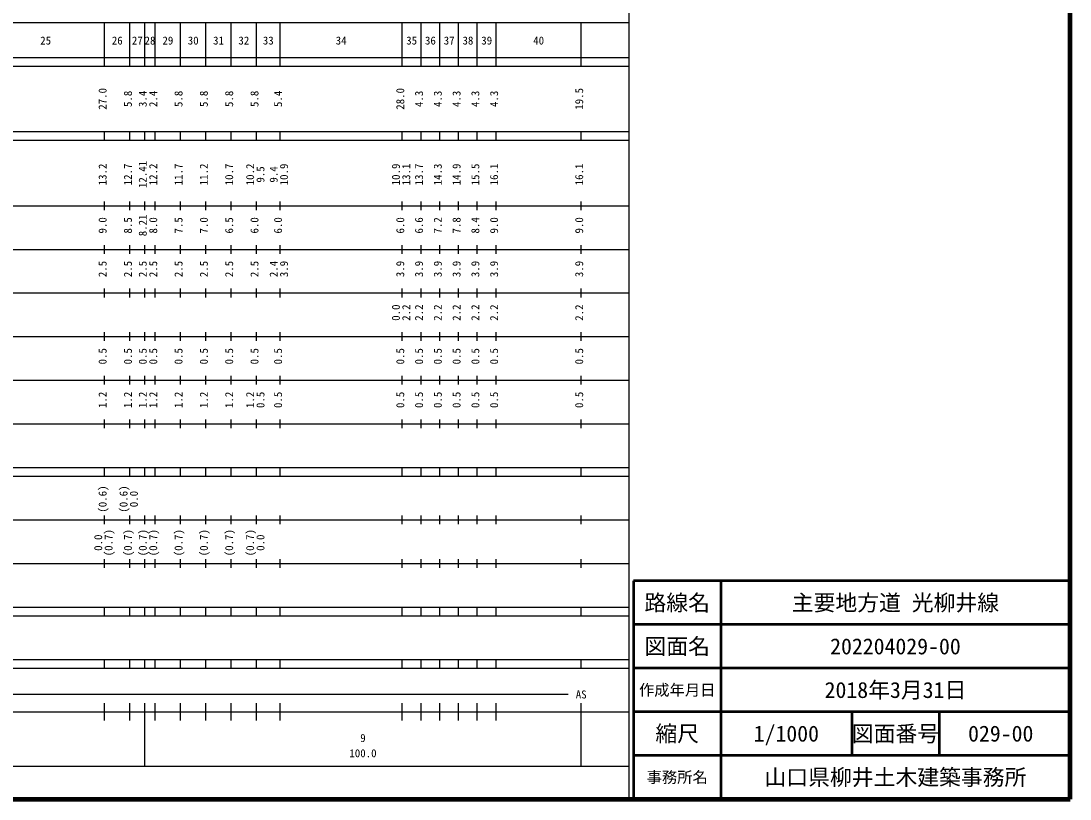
# Model space of a CAD drawing. Units: millimetres on the paper, enlarged 1000 times. Extents: x 40000 to 680000, y 20000 to 380000.
# Drawn here: x 439641 to 680000, y 20000 to 198357 of the extents above; entities that cross this region are included whole.
import ezdxf
from ezdxf.enums import TextEntityAlignment as Align

# ---------------------------------------------------------------- set-up
doc = ezdxf.new("R2010")
doc.units = ezdxf.units.MM
doc.header["$LTSCALE"] = 1000
for name, color, linetype, lineweight in [('M-TTL', 2, 'Continuous', 140), ('M-TTL-BAND', 7, 'Continuous', 25), ('M-TTL-FRAM', 2, 'Continuous', 50), ('M-TTL-LINE', 7, 'Continuous', 50)]:
    doc.layers.add(name, color=color, linetype=linetype, lineweight=lineweight)
doc.layers.add('M-TTL-TXT', color=7, linetype='Continuous')
doc.styles.add('ＭＳ ゴシック', font='')
doc.styles.get('ＭＳ ゴシック').set_extended_font_data('MS Gothic')

msp = doc.modelspace()

# ---------------------------------------------------------------- linework, layer by layer
at = {"layer": 'M-TTL'}
for p, q in [((680000, 20000), (680000, 380000)), ((40000, 20000), (680000, 20000))]:
    msp.add_line(p, q, dxfattribs=at)
at = {"layer": 'M-TTL-BAND'}
for p, q in [((579000, 20000), (579000, 370000)), ((68000, 198000), (579000, 198000)), ((458800, 188000), (458800, 198000)), ((464600, 188000), (464600, 198000)), ((468000, 188000), (468000, 198000)), ((470400, 188000), (470400, 198000)), ((476200, 188000), (476200, 198000)), ((482000, 188000), (482000, 198000)), ((487800, 188000), (487800, 198000)), ((493600, 188000), (493600, 198000)), ((499000, 188000), (499000, 198000)), ((527000, 188000), (527000, 198000)), ((531300, 188000), (531300, 198000)), ((535600, 188000), (535600, 198000)), ((539900, 188000), (539900, 198000)), ((544200, 188000), (544200, 198000)), ((548500, 188000), (548500, 198000)), ((568000, 188000), (568000, 198000)), ((40000, 190000), (579000, 190000)), ((40000, 188000), (579000, 188000)), ((40000, 173000), (579000, 173000)), ((40000, 171000), (579000, 171000)), ((458800, 171000), (458800, 173000)), ((464600, 171000), (464600, 173000)), ((468000, 171000), (468000, 173000)), ((470400, 171000), (470400, 173000)), ((476200, 171000), (476200, 173000)), ((482000, 171000), (482000, 173000)), ((487800, 171000), (487800, 173000)), ((493600, 171000), (493600, 173000)), ((499000, 171000), (499000, 173000)), ((527000, 171000), (527000, 173000)), ((531300, 171000), (531300, 173000)), ((535600, 171000), (535600, 173000)), ((539900, 171000), (539900, 173000)), ((544200, 171000), (544200, 173000)), ((548500, 171000), (548500, 173000)), ((568000, 171000), (568000, 173000)), ((458800, 155000), (458800, 157000)), ((464600, 155000), (464600, 157000)), ((468000, 155000), (468000, 157000)), ((470400, 155000), (470400, 157000)), ((476200, 155000), (476200, 157000)), ((482000, 155000), (482000, 157000)), ((487800, 155000), (487800, 157000)), ((493600, 155000), (493600, 157000)), ((499000, 155000), (499000, 157000)), ((527000, 155000), (527000, 157000)), ((531300, 155000), (531300, 157000)), ((535600, 155000), (535600, 157000)), ((539900, 155000), (539900, 157000)), ((544200, 155000), (544200, 157000)), ((548500, 155000), (548500, 157000)), ((568000, 155000), (568000, 157000)), ((40000, 156000), (579000, 156000)), ((458800, 145000), (458800, 147000)), ((464600, 145000), (464600, 147000)), ((468000, 145000), (468000, 147000)), ((470400, 145000), (470400, 147000)), ((476200, 145000), (476200, 147000)), ((482000, 145000), (482000, 147000)), ((487800, 145000), (487800, 147000)), ((493600, 145000), (493600, 147000)), ((499000, 145000), (499000, 147000)), ((527000, 145000), (527000, 147000)), ((531300, 145000), (531300, 147000)), ((535600, 145000), (535600, 147000)), ((539900, 145000), (539900, 147000)), ((544200, 145000), (544200, 147000)), ((548500, 145000), (548500, 147000)), ((568000, 145000), (568000, 147000)), ((46000, 146000), (579000, 146000)), ((52000, 136000), (579000, 136000)), ((458800, 135000), (458800, 137000)), ((464600, 135000), (464600, 137000)), ((468000, 135000), (468000, 137000)), ((470400, 135000), (470400, 137000)), ((476200, 135000), (476200, 137000)), ((482000, 135000), (482000, 137000)), ((487800, 135000), (487800, 137000)), ((493600, 135000), (493600, 137000)), ((499000, 135000), (499000, 137000)), ((527000, 135000), (527000, 137000)), ((531300, 135000), (531300, 137000)), ((535600, 135000), (535600, 137000)), ((539900, 135000), (539900, 137000)), ((544200, 135000), (544200, 137000)), ((548500, 135000), (548500, 137000)), ((568000, 135000), (568000, 137000)), ((46000, 126000), (579000, 126000)), ((458800, 125000), (458800, 127000)), ((464600, 125000), (464600, 127000)), ((468000, 125000), (468000, 127000)), ((470400, 125000), (470400, 127000)), ((476200, 125000), (476200, 127000)), ((482000, 125000), (482000, 127000)), ((487800, 125000), (487800, 127000)), ((493600, 125000), (493600, 127000)), ((499000, 125000), (499000, 127000)), ((527000, 125000), (527000, 127000)), ((531300, 125000), (531300, 127000)), ((535600, 125000), (535600, 127000)), ((539900, 125000), (539900, 127000)), ((544200, 125000), (544200, 127000)), ((548500, 125000), (548500, 127000)), ((568000, 125000), (568000, 127000)), ((52000, 116000), (579000, 116000)), ((458800, 115000), (458800, 117000)), ((464600, 115000), (464600, 117000)), ((468000, 115000), (468000, 117000)), ((470400, 115000), (470400, 117000)), ((476200, 115000), (476200, 117000)), ((482000, 115000), (482000, 117000)), ((487800, 115000), (487800, 117000)), ((493600, 115000), (493600, 117000)), ((499000, 115000), (499000, 117000)), ((527000, 115000), (527000, 117000)), ((531300, 115000), (531300, 117000)), ((535600, 115000), (535600, 117000)), ((539900, 115000), (539900, 117000)), ((544200, 115000), (544200, 117000)), ((548500, 115000), (548500, 117000)), ((568000, 115000), (568000, 117000)), ((46000, 106000), (579000, 106000)), ((458800, 105000), (458800, 107000)), ((464600, 105000), (464600, 107000)), ((468000, 105000), (468000, 107000)), ((470400, 105000), (470400, 107000)), ((476200, 105000), (476200, 107000)), ((482000, 105000), (482000, 107000)), ((487800, 105000), (487800, 107000)), ((493600, 105000), (493600, 107000)), ((499000, 105000), (499000, 107000)), ((527000, 105000), (527000, 107000)), ((531300, 105000), (531300, 107000)), ((535600, 105000), (535600, 107000)), ((539900, 105000), (539900, 107000)), ((544200, 105000), (544200, 107000)), ((548500, 105000), (548500, 107000)), ((568000, 105000), (568000, 107000)), ((40000, 96000), (579000, 96000)), ((40000, 94000), (579000, 94000)), ((458800, 94000), (458800, 96000)), ((464600, 94000), (464600, 96000)), ((468000, 94000), (468000, 96000)), ((470400, 94000), (470400, 96000)), ((476200, 94000), (476200, 96000)), ((482000, 94000), (482000, 96000)), ((487800, 94000), (487800, 96000)), ((493600, 94000), (493600, 96000)), ((499000, 94000), (499000, 96000)), ((527000, 94000), (527000, 96000)), ((531300, 94000), (531300, 96000)), ((535600, 94000), (535600, 96000)), ((539900, 94000), (539900, 96000)), ((544200, 94000), (544200, 96000)), ((548500, 94000), (548500, 96000)), ((568000, 94000), (568000, 96000)), ((458800, 83000), (458800, 85000)), ((464600, 83000), (464600, 85000)), ((468000, 83000), (468000, 85000)), ((470400, 83000), (470400, 85000)), ((476200, 83000), (476200, 85000)), ((482000, 83000), (482000, 85000)), ((487800, 83000), (487800, 85000)), ((493600, 83000), (493600, 85000)), ((499000, 83000), (499000, 85000)), ((527000, 83000), (527000, 85000)), ((531300, 83000), (531300, 85000)), ((535600, 83000), (535600, 85000)), ((539900, 83000), (539900, 85000)), ((544200, 83000), (544200, 85000)), ((548500, 83000), (548500, 85000)), ((568000, 83000), (568000, 85000)), ((49000, 84000), (579000, 84000)), ((458800, 73000), (458800, 75000)), ((464600, 73000), (464600, 75000)), ((468000, 73000), (468000, 75000)), ((470400, 73000), (470400, 75000)), ((476200, 73000), (476200, 75000)), ((482000, 73000), (482000, 75000)), ((487800, 73000), (487800, 75000)), ((493600, 73000), (493600, 75000)), ((499000, 73000), (499000, 75000)), ((527000, 73000), (527000, 75000)), ((531300, 73000), (531300, 75000)), ((535600, 73000), (535600, 75000)), ((539900, 73000), (539900, 75000)), ((544200, 73000), (544200, 75000)), ((548500, 73000), (548500, 75000)), ((568000, 73000), (568000, 75000)), ((40000, 74000), (579000, 74000)), ((40000, 64000), (579000, 64000)), ((458800, 62000), (458800, 64000)), ((464600, 62000), (464600, 64000)), ((468000, 62000), (468000, 64000)), ((470400, 62000), (470400, 64000)), ((476200, 62000), (476200, 64000)), ((482000, 62000), (482000, 64000)), ((487800, 62000), (487800, 64000)), ((493600, 62000), (493600, 64000)), ((499000, 62000), (499000, 64000)), ((527000, 62000), (527000, 64000)), ((531300, 62000), (531300, 64000)), ((535600, 62000), (535600, 64000)), ((539900, 62000), (539900, 64000)), ((544200, 62000), (544200, 64000)), ((548500, 62000), (548500, 64000)), ((568000, 62000), (568000, 64000)), ((40000, 62000), (579000, 62000)), ((40000, 52000), (579000, 52000)), ((458800, 50000), (458800, 52000)), ((464600, 50000), (464600, 52000)), ((468000, 50000), (468000, 52000)), ((470400, 50000), (470400, 52000)), ((476200, 50000), (476200, 52000)), ((482000, 50000), (482000, 52000)), ((487800, 50000), (487800, 52000)), ((493600, 50000), (493600, 52000)), ((499000, 50000), (499000, 52000)), ((527000, 50000), (527000, 52000)), ((531300, 50000), (531300, 52000)), ((535600, 50000), (535600, 52000)), ((539900, 50000), (539900, 52000)), ((544200, 50000), (544200, 52000)), ((548500, 50000), (548500, 52000)), ((568000, 50000), (568000, 52000)), ((40000, 50000), (579000, 50000)), ((71000, 44000), (565000, 44000)), ((458800, 38000), (458800, 42000)), ((464600, 38000), (464600, 42000)), ((468000, 27500), (468000, 42000)), ((470400, 38000), (470400, 42000)), ((476200, 38000), (476200, 42000)), ((482000, 38000), (482000, 42000)), ((487800, 38000), (487800, 42000)), ((493600, 38000), (493600, 42000)), ((499000, 38000), (499000, 42000)), ((527000, 38000), (527000, 42000)), ((531300, 38000), (531300, 42000)), ((535600, 38000), (535600, 42000)), ((539900, 38000), (539900, 42000)), ((544200, 38000), (544200, 42000)), ((548500, 38000), (548500, 42000)), ((568000, 27500), (568000, 42000)), ((40000, 40000), (579000, 40000)), ((68000, 27500), (579000, 27500))]:
    msp.add_line(p, q, dxfattribs=at)
at = {"layer": 'M-TTL-FRAM'}
for p, q in [((680000, 70000), (580000, 70000)), ((580000, 70000), (580000, 20000))]:
    msp.add_line(p, q, dxfattribs=at)
at = {"layer": 'M-TTL-LINE'}
for p, q in [((600000, 70000), (600000, 20000)), ((680000, 60000), (580000, 60000)), ((680000, 50000), (580000, 50000)), ((680000, 40000), (580000, 40000)), ((630000, 40000), (630000, 30000)), ((650000, 40000), (650000, 30000)), ((680000, 30000), (580000, 30000))]:
    msp.add_line(p, q, dxfattribs=at)

# ---------------------------------------------------------------- texts
at = {"layer": 'M-TTL-BAND', "style": 'ＭＳ ゴシック'}
for s, p in [('25', (445300, 192405)), ('26', (461700, 192405)), ('27', (466300, 192405)), ('28', (469200, 192405)), ('29', (473300, 192405)), ('30', (479100, 192405)), ('31', (484900, 192405)), ('32', (490700, 192405)), ('33', (496300, 192405)), ('34', (513000, 192405)), ('35', (529150, 192405)), ('36', (533450, 192405)), ('37', (537750, 192405)), ('38', (542050, 192405)), ('39', (546350, 192405)), ('40', (558250, 192405)), ('AS', (568000, 42500)), ('9', (518000, 32523)), ('100.0', (518000, 29033))]:
    msp.add_text(s, height=1833, dxfattribs=at).set_placement(p, align=Align.BOTTOM_CENTER)
for s, p in [('27.0', (459800, 180500)), ('28.0', (528000, 180500)), ('19.5', (569000, 180500)), ('5.8', (465600, 180500)), ('3.4', (469000, 180500)), ('2.4', (471400, 180500)), ('5.8', (477200, 180500)), ('5.8', (483000, 180500)), ('5.8', (488800, 180500)), ('5.8', (494600, 180500)), ('5.4', (500000, 180500)), ('4.3', (532300, 180500)), ('4.3', (536600, 180500)), ('4.3', (540900, 180500)), ('4.3', (545200, 180500)), ('4.3', (549500, 180500)), ('12.41', (469000, 163174)), ('13.2', (459800, 163174)), ('12.7', (465600, 163174)), ('12.2', (471400, 163174)), ('11.7', (477200, 163174)), ('11.2', (483000, 163174)), ('10.7', (488800, 163174)), ('10.2', (493600, 163174)), ('9.5', (495970, 163174)), ('9.4', (499000, 163174)), ('10.9', (501370, 163174)), ('10.9', (527000, 163174)), ('13.1', (529370, 163174)), ('13.7', (532300, 163174)), ('14.3', (536600, 163174)), ('14.9', (540900, 163174)), ('15.5', (545200, 163174)), ('16.1', (549500, 163174)), ('16.1', (569000, 163174)), ('8.21', (469000, 151500)), ('9.0', (459800, 151500)), ('8.5', (465600, 151500)), ('8.0', (471400, 151500)), ('7.5', (477200, 151500)), ('7.0', (483000, 151500)), ('6.5', (488800, 151500)), ('6.0', (494600, 151500)), ('6.0', (500000, 151500)), ('6.0', (528000, 151500)), ('6.6', (532300, 151500)), ('7.2', (536600, 151500)), ('7.8', (540900, 151500)), ('8.4', (545200, 151500)), ('9.0', (549500, 151500)), ('9.0', (569000, 151500)), ('2.5', (459800, 141500)), ('2.5', (465600, 141500)), ('2.5', (469000, 141500)), ('2.5', (471400, 141500)), ('2.5', (477200, 141500)), ('2.5', (483000, 141500)), ('2.5', (488800, 141500)), ('2.5', (494600, 141500)), ('2.4', (499000, 141500)), ('3.9', (501370, 141500)), ('3.9', (528000, 141500)), ('3.9', (532300, 141500)), ('3.9', (536600, 141500)), ('3.9', (540900, 141500)), ('3.9', (545200, 141500)), ('3.9', (549500, 141500)), ('3.9', (569000, 141500)), ('0.0', (527000, 131500)), ('2.2', (529370, 131500)), ('2.2', (532300, 131500)), ('2.2', (536600, 131500)), ('2.2', (540900, 131500)), ('2.2', (545200, 131500)), ('2.2', (549500, 131500)), ('2.2', (569000, 131500)), ('0.5', (459800, 121500)), ('0.5', (465600, 121500)), ('0.5', (469000, 121500)), ('0.5', (471400, 121500)), ('0.5', (477200, 121500)), ('0.5', (483000, 121500)), ('0.5', (488800, 121500)), ('0.5', (494600, 121500)), ('0.5', (500000, 121500)), ('0.5', (528000, 121500)), ('0.5', (532300, 121500)), ('0.5', (536600, 121500)), ('0.5', (540900, 121500)), ('0.5', (545200, 121500)), ('0.5', (549500, 121500)), ('0.5', (569000, 121500)), ('1.2', (459800, 111500)), ('1.2', (465600, 111500)), ('1.2', (469000, 111500)), ('1.2', (471400, 111500)), ('1.2', (477200, 111500)), ('1.2', (483000, 111500)), ('1.2', (488800, 111500)), ('1.2', (493600, 111500)), ('0.5', (495970, 111500)), ('0.5', (500000, 111500)), ('0.5', (528000, 111500)), ('0.5', (532300, 111500)), ('0.5', (536600, 111500)), ('0.5', (540900, 111500)), ('0.5', (545200, 111500)), ('0.5', (549500, 111500)), ('0.5', (569000, 111500)), ('(0.6)', (459800, 88764)), ('(0.6)', (464600, 88764)), ('0.0', (466970, 88764)), ('0.0', (458800, 78764)), ('(0.7)', (461170, 78764)), ('(0.7)', (465600, 78764)), ('(0.7)', (469000, 78764)), ('(0.7)', (471400, 78764)), ('(0.7)', (477200, 78764)), ('(0.7)', (483000, 78764)), ('(0.7)', (488800, 78764)), ('(0.7)', (493600, 78764)), ('0.0', (495970, 78764))]:
    msp.add_text(s, height=1833, rotation=90, dxfattribs=at).set_placement(p, align=Align.BOTTOM_CENTER)
at = {"layer": 'M-TTL-TXT', "style": 'ＭＳ ゴシック'}
for s, height, p in [('路線名', 3666, (590000, 65000)), ('路線名', 3666, (590000, 65000)), ('主要地方道 光柳井線', 3666, (640000, 65000)), ('図面名', 3666, (590000, 55000)), ('図面名', 3666, (590000, 55000)), ('202204029-00', 3666, (640000, 55000)), ('作成年月日', 2566, (590000, 45000)), ('作成年月日', 2566, (590000, 45000)), ('2018年3月31日', 3666, (640000, 45000)), ('縮尺', 3666, (590000, 35000)), ('縮尺', 3666, (590000, 35000)), ('1/1000', 3666, (615000, 35000)), ('図面番号', 3666, (640000, 35000)), ('図面番号', 3666, (640000, 35000)), ('029-00', 3666, (664125, 35000)), ('事務所名', 2566, (590000, 25000)), ('事務所名', 2566, (590000, 25000)), ('山口県柳井土木建築事務所', 3666, (640000, 25000))]:
    msp.add_text(s, height=height, dxfattribs=at).set_placement(p, align=Align.MIDDLE_CENTER)

doc.saveas('drawing.dxf')
